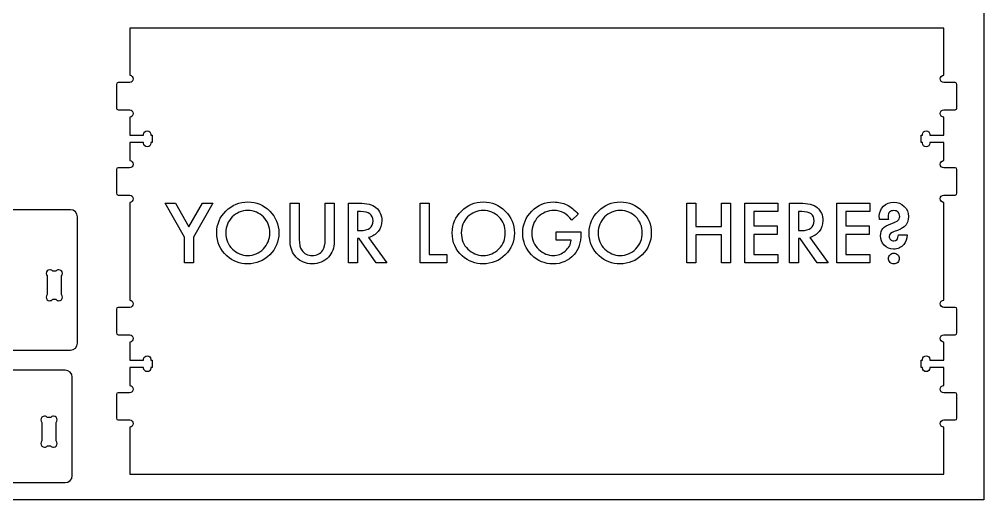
# Model space of a CAD drawing. Extents: x 0 to 4896, y 0 to 5028.
# Drawn here: x 1567 to 2439, y 1248 to 1682 of the extents above; entities that cross this region are included whole.
import ezdxf

# ---------------------------------------------------------------- set-up
doc = ezdxf.new("R2010")
doc.units = 0
doc.layers.add('Layer_1', color=7, linetype='CONTINUOUS')

msp = doc.modelspace()

# ---------------------------------------------------------------- linework, layer by layer
at = {"layer": 'Layer_1', "color": 3}
msp.add_lwpolyline([(0.635, 2467.488066), (2438.984285, 2467.488066), (2438.984285, 1248.338922), (0.635, 1248.338922), (0.635, 2467.488066)], dxfattribs=at)
at = {"layer": 'Layer_1', "color": 7}
for points in [[(1666.834953, 1674.466552), (1666.834953, 1631.921552)], [(2402.835146, 1631.921552), (2402.835146, 1674.466552), (1666.834953, 1674.466552), (1666.834953, 1674.466552)], [(1654.866755, 1623.70183), (1654.866755, 1602.270721)], [(1666.834953, 1625.333639), (1666.834953, 1625.28933), (1665.229673, 1625.28933), (1656.445506, 1625.28933)], [(2413.215646, 1625.28933), (2404.431479, 1625.28933), (2402.835146, 1625.28933), (2402.835146, 1625.333639)], [(2414.794312, 1602.270721), (2414.794312, 1623.70183)], [(1656.445506, 1600.683221), (1660.475922, 1600.683221), (1666.834953, 1600.683221), (1666.834953, 1600.639194)], [(2402.835146, 1600.639194), (2402.835146, 1600.683221), (2409.185146, 1600.683221), (2413.215646, 1600.683221)], [(1666.834953, 1594.050999), (1666.834953, 1577.770163), (1679.411339, 1577.770163), (1679.411339, 1578.361136)], [(2390.249813, 1578.361136), (2390.249813, 1577.770163), (2402.835146, 1577.770163), (2402.835146, 1594.050999)], [(1685.981755, 1578.361136), (1685.981755, 1577.770163), (1687.128424, 1577.770163), (1687.128424, 1571.199748), (1685.981755, 1571.199748), (1685.981755, 1570.617805)], [(2383.679312, 1570.617805), (2383.679312, 1571.199748), (2382.532785, 1571.199748), (2382.532785, 1577.770163), (2383.679312, 1577.770163), (2383.679312, 1578.361136)], [(1679.411339, 1570.617805), (1679.411339, 1571.199748), (1666.834953, 1571.199748), (1666.834953, 1554.786832)], [(2402.835146, 1554.786832), (2402.835146, 1571.199748), (2390.249813, 1571.199748), (2390.249813, 1570.617805)], [(1654.866755, 1546.708221), (1654.866755, 1525.27683)], [(1659.814675, 1548.295721), (1656.445506, 1548.295721)], [(1666.68481, 1548.198636), (1660.590786, 1548.198636)], [(2409.070479, 1548.198636), (2402.976257, 1548.198636)], [(2413.215646, 1548.295721), (2409.84659, 1548.295721)], [(2414.794312, 1525.27683), (2414.794312, 1546.708221)], [(1656.445506, 1523.68933), (1660.387868, 1523.68933), (1665.229673, 1523.68933), (1666.834953, 1523.68933), (1666.834953, 1523.645303)], [(2402.835146, 1523.645303), (2402.835146, 1523.68933), (2404.431479, 1523.68933), (2409.27334, 1523.68933), (2413.215646, 1523.68933)], [(1613.297115, 1510.404283), (864.032647, 1510.404283), (864.032647, 1510.404283)], [(1666.834953, 1517.057108), (1666.834953, 1428.686274)], [(1716.298642, 1485.73161), (1698.752308, 1516.374034), (1708.082522, 1516.374034), (1720.371888, 1494.816016), (1732.696103, 1516.374034), (1742.026283, 1516.374034), (1724.41032, 1485.73161), (1724.41032, 1462.426612), (1716.298642, 1462.426612), (1716.298642, 1485.73161)], [(1811.967853, 1481.643631), (1811.967853, 1516.374034), (1820.079564, 1516.374034)], [(1820.079564, 1516.374034), (1820.079564, 1483.879809)], [(1843.648714, 1483.879809), (1843.648714, 1516.374034), (1851.760425, 1516.374034), (1851.760425, 1481.643631)], [(1882.814628, 1485.417148), (1899.455789, 1462.426612), (1889.533765, 1462.426612), (1874.180735, 1484.508701), (1872.718533, 1484.508701), (1872.718533, 1462.426612), (1864.606855, 1462.426612), (1864.606855, 1516.374034), (1874.111107, 1516.374034)], [(1875.608124, 1508.72218), (1872.718533, 1508.72218), (1872.718533, 1491.601544)], [(1937.612087, 1516.374034), (1937.612087, 1470.078466), (1953.417704, 1470.078466), (1953.417704, 1462.426612), (1929.500376, 1462.426612), (1929.500376, 1516.374034), (1937.612087, 1516.374034)], [(2178.804362, 1495.270239), (2201.990588, 1495.270239), (2201.990588, 1516.374034), (2210.102266, 1516.374034), (2210.102266, 1462.426612), (2201.990588, 1462.426612), (2201.990588, 1487.618385), (2178.804362, 1487.618385), (2178.804362, 1462.426612), (2170.692684, 1462.426612), (2170.692684, 1516.374034), (2178.804362, 1516.374034), (2178.804362, 1495.270239)], [(2252.714801, 1508.72218), (2231.164849, 1508.72218), (2231.164849, 1495.759403), (2252.088142, 1495.759403), (2252.088142, 1488.107549), (2231.164849, 1488.107549), (2231.164849, 1470.078466), (2252.714801, 1470.078466), (2252.714801, 1462.426612), (2223.053138, 1462.426612), (2223.053138, 1516.374034), (2252.714801, 1516.374034), (2252.714801, 1508.72218)], [(2281.645328, 1485.417148), (2298.286456, 1462.426612), (2288.364432, 1462.426612), (2273.011402, 1484.508701), (2271.549233, 1484.508701), (2271.549233, 1462.426612), (2263.437522, 1462.426612), (2263.437522, 1516.374034), (2272.941774, 1516.374034)], [(2274.438791, 1508.72218), (2271.549233, 1508.72218), (2271.549233, 1491.601544)], [(2335.990201, 1508.72218), (2314.440249, 1508.72218), (2314.440249, 1495.759403), (2335.363543, 1495.759403), (2335.363543, 1488.107549), (2314.440249, 1488.107549), (2314.440249, 1470.078466), (2335.990201, 1470.078466), (2335.990201, 1462.426612), (2306.328538, 1462.426612), (2306.328538, 1516.374034), (2335.990201, 1516.374034), (2335.990201, 1508.72218)], [(2402.835146, 1428.686274), (2402.835146, 1517.057108)], [(1619.647115, 1389.789561), (1619.647115, 1504.054283)], [(2072.342769, 1506.451062), (2066.563619, 1500.895591)], [(2352.875029, 1501.419695), (2344.763318, 1501.419695)], [(1872.718533, 1491.601544), (1875.294795, 1491.601544)], [(2271.549233, 1491.601544), (2274.125462, 1491.601544)], [(2052.533535, 1490.518395), (2074.744926, 1490.518395), (2074.744926, 1488.736474)], [(2065.936961, 1482.866541), (2052.533535, 1482.866541), (2052.533535, 1490.518395)], [(2361.822251, 1487.618385), (2369.690262, 1487.618385)], [(1592.192255, 1450.555674), (1592.192255, 1433.754703)], [(1594.538368, 1456.182339), (1594.538368, 1456.182339)], [(1600.129755, 1454.850814), (1597.184202, 1454.850814)], [(1605.11267, 1433.763452), (1605.11267, 1450.546925)], [(1597.175453, 1429.450814), (1600.129755, 1429.450814)], [(1666.834953, 1422.098361), (1666.834953, 1422.054052), (1665.229673, 1422.054052), (1656.445506, 1422.054052)], [(2413.215646, 1422.054052), (2404.431479, 1422.054052), (2402.835146, 1422.054052), (2402.835146, 1422.098361)], [(1654.866755, 1420.466552), (1654.866755, 1399.035443)], [(2414.794312, 1399.035443), (2414.794312, 1420.466552)], [(1656.445506, 1397.447943), (1660.475922, 1397.447943), (1666.834953, 1397.447943), (1666.834953, 1397.403916)], [(2402.835146, 1397.403916), (2402.835146, 1397.447943), (2409.185146, 1397.447943), (2413.215646, 1397.447943)], [(1666.834953, 1390.815721), (1666.834953, 1374.534885), (1679.411339, 1374.534885), (1679.411339, 1375.125859)], [(2390.249813, 1375.125859), (2390.249813, 1374.534885), (2402.835146, 1374.534885), (2402.835146, 1390.815721)], [(864.032647, 1383.439561), (1613.297115, 1383.439561)], [(1685.981755, 1375.125859), (1685.981755, 1374.534885), (1687.128424, 1374.534885), (1687.128424, 1367.96447), (1685.981755, 1367.96447), (1685.981755, 1367.382528)], [(2383.679312, 1367.382528), (2383.679312, 1367.96447), (2382.532785, 1367.96447), (2382.532785, 1374.534885), (2383.679312, 1374.534885), (2383.679312, 1375.125859)], [(1608.55691, 1365.33811), (859.292442, 1365.33811), (859.292442, 1365.33811)], [(1679.411339, 1367.382528), (1679.411339, 1367.96447), (1666.834953, 1367.96447), (1666.834953, 1351.551554)], [(2402.835146, 1351.551554), (2402.835146, 1367.96447), (2390.249813, 1367.96447), (2390.249813, 1367.382528)], [(1614.90691, 1270.123388), (1614.90691, 1358.98811)], [(1654.866755, 1343.472943), (1654.866755, 1322.041552)], [(1659.814675, 1345.060443), (1656.445506, 1345.060443)], [(1666.68481, 1344.963359), (1660.590786, 1344.963359)], [(2409.070479, 1344.963359), (2402.976257, 1344.963359)], [(2413.215646, 1345.060443), (2409.84659, 1345.060443)], [(2414.794312, 1322.041552), (2414.794312, 1343.472943)], [(1587.45205, 1318.197968), (1587.45205, 1301.396996)], [(1589.798164, 1323.824914), (1589.798164, 1323.824914)], [(1595.38955, 1322.493108), (1592.443997, 1322.493108)], [(1600.372466, 1301.405745), (1600.372466, 1318.189219)], [(1656.445506, 1320.454052), (1660.387868, 1320.454052), (1665.229673, 1320.454052), (1666.834953, 1320.454052), (1666.834953, 1320.410025)], [(2402.835146, 1320.410025), (2402.835146, 1320.454052), (2404.431479, 1320.454052), (2409.27334, 1320.454052), (2413.215646, 1320.454052)], [(1666.834953, 1313.82183), (1666.834953, 1271.27683), (2402.835146, 1271.27683), (2402.835146, 1313.82183)], [(1592.435248, 1297.093108), (1595.38955, 1297.093108)], [(859.292442, 1263.773388), (1608.55691, 1263.773388)]]:
    msp.add_lwpolyline(points, dxfattribs=at)
for points in [[(1666.834953, 1631.921552), (1668.592633, 1631.842248), (1669.983424, 1630.401221), (1669.983424, 1628.623221)], [(2399.677785, 1628.623221), (2399.677785, 1630.404325), (2401.073232, 1631.846763), (2402.835146, 1631.921552)], [(1656.445506, 1625.28933), (1655.573157, 1625.28933), (1654.866755, 1624.581516), (1654.866755, 1623.70183)], [(1669.983424, 1628.623221), (1669.983424, 1626.844939), (1668.592633, 1625.412661), (1666.834953, 1625.333639)], [(2402.835146, 1625.333639), (2401.073232, 1625.408145), (2399.677756, 1626.842116), (2399.677785, 1628.623221)], [(2414.794312, 1623.70183), (2414.794312, 1624.581516), (2414.088051, 1625.28933), (2413.215646, 1625.28933)], [(1654.866755, 1602.270721), (1654.866755, 1601.391316), (1655.573157, 1600.683221), (1656.445506, 1600.683221)], [(1666.834953, 1600.639194), (1668.592633, 1600.560172), (1669.983424, 1599.127612), (1669.983424, 1597.34933)], [(1669.983424, 1597.34933), (1669.983424, 1595.57133), (1668.592633, 1594.130585), (1666.834953, 1594.050999)], [(2402.835146, 1594.050999), (2401.073232, 1594.12607), (2399.677756, 1595.568225), (2399.677785, 1597.34933)], [(2399.677785, 1597.34933), (2399.677785, 1599.130434), (2401.073232, 1600.564405), (2402.835146, 1600.639194)], [(2413.215646, 1600.683221), (2414.08808, 1600.683221), (2414.794312, 1601.391316), (2414.794312, 1602.270721)], [(1679.411339, 1578.361136), (1679.411339, 1580.180623), (1680.881717, 1581.650719), (1682.700922, 1581.650719)], [(1682.700922, 1581.650719), (1684.520408, 1581.650719), (1685.981755, 1580.180623), (1685.981755, 1578.361136)], [(2383.679312, 1578.361136), (2383.679312, 1580.180623), (2385.140716, 1581.650719), (2386.960146, 1581.650719)], [(2386.960146, 1581.650719), (2388.779604, 1581.650719), (2390.249813, 1580.180623), (2390.249813, 1578.361136)], [(1682.700922, 1567.327941), (1680.881435, 1567.327941), (1679.411339, 1568.798319), (1679.411339, 1570.617805)], [(1685.981755, 1570.617805), (1685.981755, 1568.798319), (1684.520408, 1567.327941), (1682.700922, 1567.327941)], [(2386.960146, 1567.327941), (2385.140716, 1567.327941), (2383.679341, 1568.798319), (2383.679312, 1570.617805)], [(2390.249813, 1570.617805), (2390.249784, 1568.798319), (2388.779604, 1567.327941), (2386.960146, 1567.327941)], [(1666.834953, 1554.786832), (1668.592633, 1554.70781), (1669.983424, 1553.27525), (1669.983424, 1551.49725)], [(2399.677785, 1551.49725), (2399.677785, 1553.278354), (2401.073232, 1554.712325), (2402.835146, 1554.786832)], [(1656.445506, 1548.295721), (1655.573157, 1548.295721), (1654.866755, 1547.587625), (1654.866755, 1546.708221)], [(1660.590786, 1548.198636), (1660.323804, 1548.198636), (1660.06303, 1548.236736), (1659.814675, 1548.295721)], [(1669.983424, 1551.49725), (1669.983424, 1549.667885), (1668.514175, 1548.198636), (1666.68481, 1548.198636)], [(2402.976257, 1548.198636), (2401.146977, 1548.198636), (2399.677756, 1549.667885), (2399.677785, 1551.49725)], [(2409.84659, 1548.295721), (2409.598263, 1548.236736), (2409.337264, 1548.198636), (2409.070479, 1548.198636)], [(2414.794312, 1546.708221), (2414.794312, 1547.587625), (2414.088051, 1548.295721), (2413.215646, 1548.295721)], [(1654.866755, 1525.27683), (1654.866755, 1524.397425), (1655.573157, 1523.68933), (1656.445506, 1523.68933)], [(1666.834953, 1523.645303), (1668.592633, 1523.565716), (1669.983424, 1522.124972), (1669.983424, 1520.346972)], [(1669.983424, 1520.346972), (1669.983424, 1518.56869), (1668.592633, 1517.13613), (1666.834953, 1517.057108)], [(1753.828282, 1509.211344), (1759.352104, 1514.661927), (1765.989985, 1517.387269), (1773.741959, 1517.387302)], [(1773.741959, 1517.387302), (1781.401017, 1517.387269), (1787.969303, 1514.638623), (1793.44675, 1509.141463)], [(1966.751501, 1509.211344), (1972.275323, 1514.661927), (1978.913205, 1517.387269), (1986.665178, 1517.387302)], [(1986.665178, 1517.387302), (1994.324236, 1517.387269), (2000.892522, 1514.638623), (2006.369969, 1509.141463)], [(2030.391739, 1509.211344), (2035.845933, 1514.685232), (2042.483814, 1517.422209), (2050.305416, 1517.422242)], [(2050.305416, 1517.422242), (2054.506293, 1517.422209), (2058.428688, 1516.560338), (2062.072601, 1514.836695)], [(2090.550576, 1509.211344), (2096.074397, 1514.661927), (2102.712279, 1517.387269), (2110.464252, 1517.387302)], [(2110.464252, 1517.387302), (2118.12331, 1517.387269), (2124.691563, 1514.638623), (2130.169043, 1509.141463)], [(2402.835146, 1517.057108), (2401.073232, 1517.131896), (2399.677756, 1518.565585), (2399.677785, 1520.346972)], [(2399.677785, 1520.346972), (2399.677785, 1522.128076), (2401.073232, 1523.570232), (2402.835146, 1523.645303)], [(2413.215646, 1523.68933), (2414.08808, 1523.68933), (2414.794312, 1524.397425), (2414.794312, 1525.27683)], [(1619.647115, 1504.054283), (1619.647115, 1507.572183), (1616.815015, 1510.404283), (1613.297115, 1510.404283)], [(1745.507685, 1489.644888), (1745.507685, 1497.238497), (1748.281206, 1503.76066), (1753.828282, 1509.211344)], [(1773.637516, 1509.735448), (1768.044032, 1509.735381), (1763.320907, 1507.778759), (1759.468174, 1503.865514)], [(1787.772044, 1503.865514), (1783.965652, 1507.778759), (1779.254154, 1509.735381), (1773.637516, 1509.735448)], [(1793.44675, 1509.141463), (1798.947318, 1503.644171), (1801.697652, 1497.040525), (1801.697718, 1489.330459)], [(1874.111107, 1516.374034), (1881.213168, 1516.374001), (1886.342439, 1515.034634), (1889.498951, 1512.355935)], [(1886.818246, 1500.441367), (1886.818246, 1505.961865), (1883.081516, 1508.722113), (1875.608124, 1508.72218)], [(1889.498951, 1512.355935), (1892.98032, 1509.374343), (1894.721038, 1505.43776), (1894.721071, 1500.546188)], [(1958.430904, 1489.644888), (1958.430904, 1497.238497), (1961.204426, 1503.76066), (1966.751501, 1509.211344)], [(1986.560735, 1509.735448), (1980.967251, 1509.735381), (1976.244126, 1507.778759), (1972.391393, 1503.865514)], [(2000.695263, 1503.865514), (1996.888872, 1507.778759), (1992.177373, 1509.735381), (1986.560735, 1509.735448)], [(2006.369969, 1509.141463), (2011.870537, 1503.644171), (2014.620871, 1497.040525), (2014.620937, 1489.330459)], [(2022.2104, 1489.295519), (2022.2104, 1497.122041), (2024.937513, 1503.76066), (2030.391739, 1509.211344)], [(2050.444674, 1509.735448), (2044.758341, 1509.735381), (2039.988808, 1507.76709), (2036.136074, 1503.830574)], [(2066.563619, 1500.895591), (2062.15379, 1506.788796), (2056.78082, 1509.735381), (2050.444674, 1509.735448)], [(2062.072601, 1514.836695), (2065.55397, 1513.112919), (2068.977337, 1510.31773), (2072.342769, 1506.451062)], [(2082.229978, 1489.644888), (2082.229978, 1497.238497), (2085.0035, 1503.76066), (2090.550576, 1509.211344)], [(2110.359809, 1509.735448), (2104.766292, 1509.735381), (2100.043201, 1507.778759), (2096.190467, 1503.865514)], [(2124.494337, 1503.865514), (2120.687946, 1507.778759), (2115.976448, 1509.735381), (2110.359809, 1509.735448)], [(2130.169043, 1509.141463), (2135.669611, 1503.644171), (2138.419945, 1497.040525), (2138.419978, 1489.330459)], [(2272.941774, 1516.374034), (2280.043835, 1516.374001), (2285.173106, 1515.034634), (2288.329618, 1512.355935)], [(2285.648946, 1500.441367), (2285.648913, 1505.961865), (2281.912183, 1508.722113), (2274.438791, 1508.72218)], [(2288.329618, 1512.355935), (2291.81102, 1509.374343), (2293.551704, 1505.43776), (2293.551738, 1500.546188)], [(2344.589246, 1504.284798), (2344.589246, 1507.965096), (2345.830969, 1511.028172), (2348.314382, 1513.474024)], [(2348.314382, 1513.474024), (2350.774541, 1515.919777), (2353.884612, 1517.142687), (2357.644562, 1517.14272)], [(2357.714191, 1509.630627), (2356.112731, 1509.63056), (2354.836193, 1509.164701), (2353.884645, 1508.233016)], [(2357.644562, 1517.14272), (2361.427667, 1517.142687), (2364.584146, 1515.908141), (2367.114, 1513.439084)], [(2361.543737, 1508.198076), (2360.592122, 1509.153065), (2359.315618, 1509.63056), (2357.714191, 1509.630627)], [(2367.114, 1513.439084), (2369.643787, 1510.969927), (2370.908698, 1507.88358), (2370.908731, 1504.179977)], [(1759.468174, 1503.865514), (1755.615375, 1499.998779), (1753.688992, 1495.22363), (1753.689025, 1489.540067)], [(1793.516378, 1489.400339), (1793.516345, 1495.15375), (1791.601556, 1499.975475), (1787.772044, 1503.865514)], [(1875.294795, 1491.601544), (1882.977073, 1491.60151), (1886.818246, 1494.548129), (1886.818246, 1500.441367)], [(1894.721071, 1500.546188), (1894.721038, 1496.726062), (1893.630199, 1493.441676), (1891.448555, 1490.693096)], [(1972.391393, 1503.865514), (1968.538594, 1499.998779), (1966.612211, 1495.22363), (1966.612244, 1489.540067)], [(2006.439598, 1489.400339), (2006.439565, 1495.15375), (2004.524775, 1499.975475), (2000.695263, 1503.865514)], [(2036.136074, 1503.830574), (2032.283275, 1499.963839), (2030.356892, 1495.118809), (2030.356925, 1489.295519)], [(2096.190467, 1503.865514), (2092.337668, 1499.998779), (2090.411285, 1495.22363), (2090.411318, 1489.540067)], [(2130.238672, 1489.400339), (2130.238606, 1495.15375), (2128.323849, 1499.975475), (2124.494337, 1503.865514)], [(2274.125462, 1491.601544), (2281.80774, 1491.60151), (2285.648913, 1494.548129), (2285.648946, 1500.441367)], [(2293.551738, 1500.546188), (2293.551704, 1496.726062), (2292.460866, 1493.441676), (2290.279222, 1490.693096)], [(2344.624061, 1503.026948), (2344.600873, 1503.492774), (2344.589246, 1503.912057), (2344.589246, 1504.284798)], [(2344.763318, 1501.419695), (2344.71691, 1502.025282), (2344.670469, 1502.561022), (2344.624061, 1503.026948)], [(2353.884645, 1508.233016), (2352.933031, 1507.301231), (2352.457224, 1506.031745), (2352.457257, 1504.424559)], [(2352.457257, 1504.424559), (2352.457224, 1503.702415), (2352.596481, 1502.700783), (2352.875029, 1501.419695)], [(2355.137929, 1497.785939), (2358.549702, 1499.043756), (2360.708192, 1500.056991), (2361.613365, 1500.82571)], [(2363.005939, 1504.389619), (2363.005906, 1505.996805), (2362.518505, 1507.266291), (2361.543737, 1508.198076)], [(2361.613365, 1500.82571), (2362.541726, 1501.594363), (2363.005906, 1502.782333), (2363.005939, 1504.389619)], [(2370.908731, 1504.179977), (2370.908698, 1500.383122), (2369.643787, 1497.320047), (2367.114, 1494.990717)], [(2345.703306, 1486.95452), (2345.703306, 1489.656524), (2346.411186, 1491.822821), (2347.826981, 1493.453378)], [(2347.826981, 1493.453378), (2349.26593, 1495.107174), (2351.702935, 1496.551361), (2355.137929, 1497.785939)], [(2367.114, 1494.990717), (2365.51254, 1493.523226), (2362.495318, 1492.10231), (2358.062334, 1490.728037)], [(1754.629012, 1468.680855), (1748.548127, 1474.015048), (1745.507685, 1481.003037), (1745.507685, 1489.644888)], [(1753.689025, 1489.540067), (1753.688992, 1483.576949), (1755.685003, 1478.673708), (1759.67706, 1474.83031)], [(1787.702415, 1474.935131), (1791.578335, 1478.894985), (1793.516345, 1483.71671), (1793.516378, 1489.400339)], [(1801.697718, 1489.330459), (1801.697652, 1481.573717), (1798.935724, 1474.993376), (1793.411935, 1469.589302)], [(1820.079564, 1483.879809), (1820.07953, 1479.244388), (1820.833852, 1475.855214), (1822.342463, 1473.712255)], [(1841.385814, 1473.712255), (1842.894392, 1475.785333), (1843.648681, 1479.174507), (1843.648714, 1483.879809)], [(1891.448555, 1490.693096), (1889.266811, 1487.94445), (1886.388847, 1486.185801), (1882.814628, 1485.417148)], [(1967.552231, 1468.680855), (1961.471347, 1474.015048), (1958.430904, 1481.003037), (1958.430904, 1489.644888)], [(1966.612244, 1489.540067), (1966.612211, 1483.576949), (1968.608223, 1478.673708), (1972.600279, 1474.83031)], [(2000.625634, 1474.935131), (2004.501555, 1478.894985), (2006.439565, 1483.71671), (2006.439598, 1489.400339)], [(2014.620937, 1489.330459), (2014.620871, 1481.573717), (2011.858944, 1474.993376), (2006.335155, 1469.589302)], [(2030.252482, 1469.589302), (2024.891105, 1475.063257), (2022.2104, 1481.631962), (2022.2104, 1489.295519)], [(2030.356925, 1489.295519), (2030.356892, 1483.285791), (2032.503788, 1478.33594), (2036.797547, 1474.445967)], [(2060.610398, 1473.08333), (2063.790032, 1475.808638), (2065.565564, 1479.069686), (2065.936961, 1482.866541)], [(2074.744926, 1488.736474), (2074.744893, 1484.683402), (2074.269086, 1481.096222), (2073.317571, 1477.974935)], [(2091.351272, 1468.680855), (2085.270421, 1474.015048), (2082.229978, 1481.003037), (2082.229978, 1489.644888)], [(2090.411318, 1489.540067), (2090.411285, 1483.576949), (2092.407297, 1478.673708), (2096.39932, 1474.83031)], [(2124.424708, 1474.935131), (2128.300629, 1478.894985), (2130.238606, 1483.71671), (2130.238672, 1489.400339)], [(2138.419978, 1489.330459), (2138.419945, 1481.573717), (2135.658018, 1474.993376), (2130.134229, 1469.589302)], [(2290.279222, 1490.693096), (2288.097511, 1487.94445), (2285.219547, 1486.185801), (2281.645328, 1485.417148)], [(2349.115079, 1478.324338), (2346.840552, 1480.676939), (2345.703306, 1483.553677), (2345.703306, 1486.95452)], [(2358.062334, 1490.728037), (2355.04508, 1489.796285), (2353.536469, 1488.328793), (2353.536502, 1486.325595)], [(2353.536502, 1486.325595), (2353.536469, 1485.766551), (2353.640912, 1485.230777), (2353.849831, 1484.718342)], [(2353.849831, 1484.718342), (2354.081905, 1484.229178), (2354.383607, 1483.798259), (2354.754971, 1483.425585)], [(2354.754971, 1483.425585), (2355.126335, 1483.052845), (2355.555701, 1482.761687), (2356.043102, 1482.552078)], [(2356.043102, 1482.552078), (2356.55369, 1482.342403), (2357.087499, 1482.237583), (2357.644562, 1482.237616)], [(2357.644562, 1482.237616), (2360.197571, 1482.237583), (2361.590145, 1484.031172), (2361.822251, 1487.618385)], [(2369.690262, 1487.618385), (2369.690229, 1484.077782), (2368.750241, 1481.224348), (2366.870299, 1479.058051)], [(1759.67706, 1474.83031), (1763.64583, 1470.986913), (1768.229698, 1469.065198), (1773.42863, 1469.065198)], [(1773.42863, 1469.065198), (1779.068489, 1469.065198), (1783.826395, 1471.021853), (1787.702415, 1474.935131)], [(1817.259601, 1467.597739), (1813.731791, 1471.278071), (1811.967853, 1475.960035), (1811.967853, 1481.643631)], [(1822.342463, 1473.712255), (1824.593769, 1470.614206), (1827.761842, 1469.065198), (1831.846748, 1469.065198)], [(1831.846748, 1469.065198), (1835.954776, 1469.065198), (1839.134475, 1470.614206), (1841.385814, 1473.712255)], [(1851.760425, 1481.643631), (1851.760359, 1475.960035), (1849.996454, 1471.278071), (1846.468677, 1467.597739)], [(1972.600279, 1474.83031), (1976.569049, 1470.986913), (1981.152917, 1469.065198), (1986.351849, 1469.065198)], [(1986.351849, 1469.065198), (1991.991708, 1469.065198), (1996.749614, 1471.021853), (2000.625634, 1474.935131)], [(2036.797547, 1474.445967), (2040.812725, 1470.835483), (2045.164486, 1469.030257), (2049.85283, 1469.030257)], [(2073.317571, 1477.974935), (2072.389111, 1475.086528), (2070.822498, 1472.384491), (2068.617633, 1469.868824)], [(2096.39932, 1474.83031), (2100.368123, 1470.986913), (2104.951991, 1469.065198), (2110.150923, 1469.065198)], [(2110.150923, 1469.065198), (2115.790782, 1469.065198), (2120.548688, 1471.021853), (2124.424708, 1474.935131)], [(2357.505305, 1474.83031), (2354.163127, 1474.83031), (2351.366385, 1475.994975), (2349.115079, 1478.324338)], [(2366.870299, 1479.058051), (2364.433295, 1476.239557), (2361.31163, 1474.83031), (2357.505305, 1474.83031)], [(1773.324187, 1461.448284), (1766.384537, 1461.448284), (1760.152834, 1463.85913), (1754.629012, 1468.680855)], [(1793.411935, 1469.589302), (1787.86486, 1464.161957), (1781.168943, 1461.448284), (1773.324187, 1461.448284)], [(1831.846748, 1461.448284), (1826.067566, 1461.448284), (1821.205217, 1463.498091), (1817.259601, 1467.597739)], [(1846.468677, 1467.597739), (1842.499841, 1463.498091), (1837.625864, 1461.448284), (1831.846748, 1461.448284)], [(1986.247406, 1461.448284), (1979.307756, 1461.448284), (1973.076053, 1463.85913), (1967.552231, 1468.680855)], [(2006.335155, 1469.589302), (2000.788079, 1464.161957), (1994.092163, 1461.448284), (1986.247406, 1461.448284)], [(2049.574315, 1461.413344), (2042.054448, 1461.413344), (2035.613826, 1464.138652), (2030.252482, 1469.589302)], [(2068.617633, 1469.868824), (2063.627587, 1464.231837), (2057.279814, 1461.413344), (2049.574315, 1461.413344)], [(2049.85283, 1469.030257), (2053.84482, 1469.030257), (2057.430665, 1470.381293), (2060.610398, 1473.08333)], [(2110.04648, 1461.448284), (2103.10683, 1461.448284), (2096.875094, 1463.85913), (2091.351272, 1468.680855)], [(2130.134229, 1469.589302), (2124.58712, 1464.161957), (2117.891237, 1461.448284), (2110.04648, 1461.448284)], [(2352.944658, 1466.339889), (2352.944625, 1467.644315), (2353.420432, 1468.77404), (2354.372013, 1469.729063)], [(2354.372013, 1462.845895), (2353.420432, 1463.800918), (2352.944625, 1464.965583), (2352.944658, 1466.339889)], [(2354.372013, 1469.729063), (2355.323594, 1470.684086), (2356.460874, 1471.161614), (2357.78382, 1471.161614)], [(2357.78382, 1471.161614), (2359.106732, 1471.161614), (2360.243979, 1470.684086), (2361.195593, 1469.729063)], [(2361.195593, 1469.729063), (2362.147174, 1468.77404), (2362.622948, 1467.63268), (2362.622981, 1466.304949)], [(2362.622981, 1466.304949), (2362.622948, 1464.953914), (2362.147174, 1463.800918), (2361.195593, 1462.845895)], [(2357.818634, 1461.448284), (2356.449247, 1461.448284), (2355.300374, 1461.914143), (2354.372013, 1462.845895)], [(2361.195593, 1462.845895), (2360.267199, 1461.914143), (2359.141546, 1461.448284), (2357.818634, 1461.448284)], [(1594.538368, 1456.182339), (1592.709286, 1456.182339), (1591.231006, 1454.713372), (1591.231006, 1452.884008)], [(1591.231006, 1452.884008), (1591.231006, 1451.973841), (1591.600435, 1451.15201), (1592.192255, 1450.555674)], [(1597.184202, 1454.850814), (1596.583633, 1455.658252), (1595.626899, 1456.182339), (1594.538368, 1456.182339)], [(1602.775588, 1456.182339), (1601.688186, 1456.182339), (1600.730606, 1455.657123), (1600.129755, 1454.850814)], [(1606.074202, 1452.884008), (1606.074202, 1454.713372), (1604.604953, 1456.182339), (1602.775588, 1456.182339)], [(1605.11267, 1450.546925), (1605.70957, 1451.143825), (1606.074202, 1451.969325), (1606.074202, 1452.884008)], [(1592.192255, 1433.754703), (1591.600435, 1433.158368), (1591.231006, 1432.336536), (1591.231006, 1431.42637)], [(1591.231006, 1431.42637), (1591.231006, 1429.597005), (1592.709286, 1428.128039), (1594.538368, 1428.127756)], [(1602.775588, 1428.127756), (1604.604953, 1428.127756), (1606.074202, 1429.597005), (1606.074202, 1431.42637)], [(1606.074202, 1431.42637), (1606.074202, 1432.341052), (1605.709853, 1433.166552), (1605.11267, 1433.763452)], [(1594.538368, 1428.127756), (1595.623795, 1428.127756), (1596.574319, 1428.647328), (1597.175453, 1429.450814)], [(1600.129755, 1429.450814), (1600.730888, 1428.646199), (1601.689315, 1428.128039), (1602.775588, 1428.127756)], [(1656.445506, 1422.054052), (1655.573157, 1422.054052), (1654.866755, 1421.346239), (1654.866755, 1420.466552)], [(1666.834953, 1428.686274), (1668.592633, 1428.60697), (1669.983424, 1427.165943), (1669.983424, 1425.387943)], [(1669.983424, 1425.387943), (1669.983424, 1423.609661), (1668.592633, 1422.177383), (1666.834953, 1422.098361)], [(2402.835146, 1422.098361), (2401.073232, 1422.172868), (2399.677756, 1423.606839), (2399.677785, 1425.387943)], [(2399.677785, 1425.387943), (2399.677785, 1427.169048), (2401.073232, 1428.611485), (2402.835146, 1428.686274)], [(2414.794312, 1420.466552), (2414.794312, 1421.346239), (2414.088051, 1422.054052), (2413.215646, 1422.054052)], [(1654.866755, 1399.035443), (1654.866755, 1398.156039), (1655.573157, 1397.447943), (1656.445506, 1397.447943)], [(1666.834953, 1397.403916), (1668.592633, 1397.324894), (1669.983424, 1395.892334), (1669.983424, 1394.114052)], [(2399.677785, 1394.114052), (2399.677785, 1395.895156), (2401.073232, 1397.329128), (2402.835146, 1397.403916)], [(2413.215646, 1397.447943), (2414.08808, 1397.447943), (2414.794312, 1398.156039), (2414.794312, 1399.035443)], [(1613.297115, 1383.439561), (1616.815297, 1383.439561), (1619.647115, 1386.271661), (1619.647115, 1389.789561)], [(1669.983424, 1394.114052), (1669.983424, 1392.336052), (1668.592633, 1390.895308), (1666.834953, 1390.815721)], [(2402.835146, 1390.815721), (2401.073232, 1390.890792), (2399.677756, 1392.332948), (2399.677785, 1394.114052)], [(1679.411339, 1375.125859), (1679.411339, 1376.945345), (1680.881717, 1378.415441), (1682.700922, 1378.415441)], [(1682.700922, 1378.415441), (1684.520408, 1378.415441), (1685.981755, 1376.945345), (1685.981755, 1375.125859)], [(2383.679312, 1375.125859), (2383.679312, 1376.945345), (2385.140716, 1378.415441), (2386.960146, 1378.415441)], [(2386.960146, 1378.415441), (2388.779604, 1378.415441), (2390.249813, 1376.945345), (2390.249813, 1375.125859)], [(1614.90691, 1358.98811), (1614.90691, 1362.50601), (1612.07481, 1365.33811), (1608.55691, 1365.33811)], [(1682.700922, 1364.092663), (1680.881717, 1364.092663), (1679.411339, 1365.563041), (1679.411339, 1367.382528)], [(1685.981755, 1367.382528), (1685.981755, 1365.563041), (1684.520408, 1364.092663), (1682.700922, 1364.092663)], [(2386.960146, 1364.092663), (2385.140716, 1364.092663), (2383.679341, 1365.563041), (2383.679312, 1367.382528)], [(2390.249813, 1367.382528), (2390.249784, 1365.563041), (2388.779604, 1364.092663), (2386.960146, 1364.092663)], [(1656.445506, 1345.060443), (1655.573157, 1345.060443), (1654.866755, 1344.352348), (1654.866755, 1343.472943)], [(1660.590786, 1344.963359), (1660.323804, 1344.963359), (1660.06303, 1345.001459), (1659.814675, 1345.060443)], [(1669.983424, 1348.261972), (1669.983424, 1346.432608), (1668.514175, 1344.963359), (1666.68481, 1344.963359)], [(1666.834953, 1351.551554), (1668.592633, 1351.472532), (1669.983424, 1350.039972), (1669.983424, 1348.261972)], [(2402.976257, 1344.963359), (2401.146977, 1344.963359), (2399.677756, 1346.432608), (2399.677785, 1348.261972)], [(2399.677785, 1348.261972), (2399.677785, 1350.043076), (2401.073232, 1351.477048), (2402.835146, 1351.551554)], [(2409.84659, 1345.060443), (2409.598263, 1345.001459), (2409.337264, 1344.963359), (2409.070479, 1344.963359)], [(2414.794312, 1343.472943), (2414.794312, 1344.352348), (2414.088051, 1345.060443), (2413.215646, 1345.060443)], [(1589.798164, 1323.824914), (1587.969082, 1323.824914), (1586.490802, 1322.355665), (1586.490802, 1320.526301)], [(1586.490802, 1320.526301), (1586.490802, 1319.616134), (1586.86023, 1318.794303), (1587.45205, 1318.197968)], [(1592.443997, 1322.493108), (1591.843428, 1323.300545), (1590.886695, 1323.824914), (1589.798164, 1323.824914)], [(1598.035384, 1323.824914), (1596.947982, 1323.824914), (1595.990402, 1323.299416), (1595.38955, 1322.493108)], [(1601.333997, 1320.526301), (1601.333997, 1322.355665), (1599.864748, 1323.824914), (1598.035384, 1323.824914)], [(1600.372466, 1318.189219), (1600.969366, 1318.786119), (1601.333997, 1319.611619), (1601.333997, 1320.526301)], [(1654.866755, 1322.041552), (1654.866755, 1321.162148), (1655.573157, 1320.454052), (1656.445506, 1320.454052)], [(1666.834953, 1320.410025), (1668.592633, 1320.330439), (1669.983424, 1318.889694), (1669.983424, 1317.111694)], [(1669.983424, 1317.111694), (1669.983424, 1315.333412), (1668.592633, 1313.900852), (1666.834953, 1313.82183)], [(2402.835146, 1313.82183), (2401.073232, 1313.896619), (2399.677756, 1315.330308), (2399.677785, 1317.111694)], [(2399.677785, 1317.111694), (2399.677785, 1318.892799), (2401.073232, 1320.334954), (2402.835146, 1320.410025)], [(2413.215646, 1320.454052), (2414.08808, 1320.454052), (2414.794312, 1321.162148), (2414.794312, 1322.041552)], [(1587.45205, 1301.396996), (1586.86023, 1300.800943), (1586.490802, 1299.97883), (1586.490802, 1299.068663)], [(1601.333997, 1299.068663), (1601.333997, 1299.983345), (1600.969648, 1300.808845), (1600.372466, 1301.405745)], [(1586.490802, 1299.068663), (1586.490802, 1297.239299), (1587.969082, 1295.770614), (1589.798164, 1295.770332)], [(1589.798164, 1295.770332), (1590.88359, 1295.770332), (1591.834115, 1296.289621), (1592.435248, 1297.093108)], [(1595.38955, 1297.093108), (1595.990684, 1296.288492), (1596.94911, 1295.770614), (1598.035384, 1295.770332)], [(1598.035384, 1295.770332), (1599.864748, 1295.770332), (1601.333997, 1297.239299), (1601.333997, 1299.068663)], [(1608.55691, 1263.773388), (1612.075093, 1263.773388), (1614.90691, 1266.605488), (1614.90691, 1270.123388)]]:
    msp.add_open_spline(points, degree=3, dxfattribs=at)

doc.saveas('drawing.dxf')
